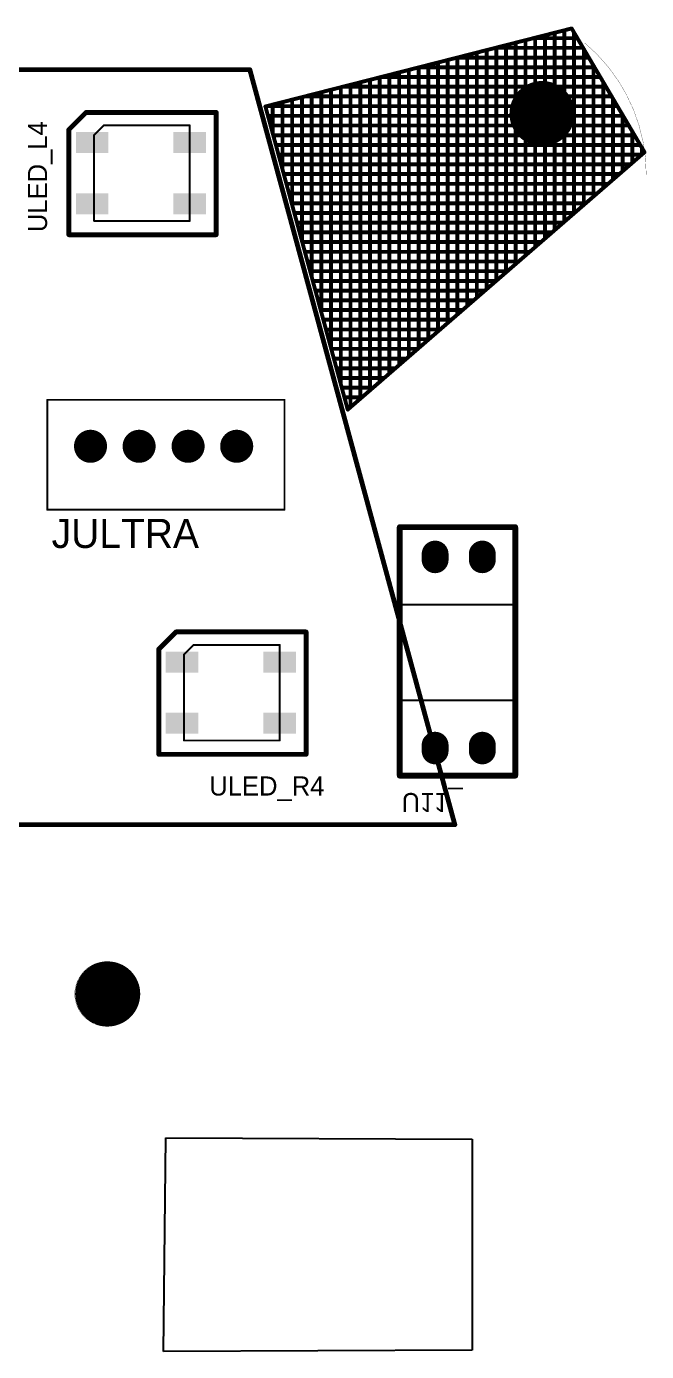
# Model space of a CAD drawing. Extents: x 27 to 297, y 27 to 322.
# Drawn here: x 264.5 to 296.9, y 177.2 to 246.5 of the extents above; entities that cross this region are included whole.
import ezdxf

# ---------------------------------------------------------------- set-up
doc = ezdxf.new("R2010")
doc.units = 0
doc.layers.get('0').update_dxf_attribs({"linetype": 'CONTINUOUS'})
for name, color, linetype in [('BOTTOMLAYER', 5, 'CONTINUOUS'), ('BOTTOMOVERLAY', 54, 'CONTINUOUS'), ('BOTTOMSOLDER', 6, 'CONTINUOUS'), ('KEEPOUTLAYER', 6, 'CONTINUOUS'), ('MECHANICAL13', 56, 'CONTINUOUS'), ('MULTILAYER', 9, 'CONTINUOUS'), ('TOPLAYER', 1, 'CONTINUOUS'), ('TOPOVERLAY', 2, 'CONTINUOUS'), ('TOPPASTE', 8, 'CONTINUOUS'), ('TOPSOLDER', 216, 'CONTINUOUS')]:
    doc.layers.add(name, color=color, linetype=linetype)

# ---------------------------------------------------------------- blocks, each defined once
blk = doc.blocks.new('B4B_XH_A_9')
at = {"layer": 'BOTTOMLAYER', "const_width": 0.762}
for points in [[(-3.060997, 7.240001, 1), (-2.298997, 7.240001, 1)], [(-3.060997, 4.700001, 1), (-2.298997, 4.700001, 1)], [(-3.060997, 2.140001, 1), (-2.298997, 2.140001, 1)], [(-3.060997, -0.399999, 1), (-2.298997, -0.399999, 1)]]:
    blk.add_lwpolyline(points, format="xyb", close=True, dxfattribs=at)
at = {"layer": 'BOTTOMSOLDER', "const_width": 0.8636}
for points in [[(-3.111797, 7.240001, 1), (-2.248197, 7.240001, 1)], [(-3.111797, 4.700001, 1), (-2.248197, 4.700001, 1)], [(-3.111797, 2.140001, 1), (-2.248197, 2.140001, 1)], [(-3.111797, -0.399999, 1), (-2.248197, -0.399999, 1)]]:
    blk.add_lwpolyline(points, format="xyb", close=True, dxfattribs=at)
at = {"layer": 'MULTILAYER', "const_width": 0.762}
for points in [[(-3.060997, 7.240001, 1), (-2.298997, 7.240001, 1)], [(-3.060997, 4.700001, 1), (-2.298997, 4.700001, 1)], [(-3.060997, 2.140001, 1), (-2.298997, 2.140001, 1)], [(-3.060997, -0.399999, 1), (-2.298997, -0.399999, 1)]]:
    blk.add_lwpolyline(points, format="xyb", close=True, dxfattribs=at)
at = {"layer": 'TOPLAYER', "const_width": 0.762}
for points in [[(-3.060997, 7.240001, 1), (-2.298997, 7.240001, 1)], [(-3.060997, 4.700001, 1), (-2.298997, 4.700001, 1)], [(-3.060997, 2.140001, 1), (-2.298997, 2.140001, 1)], [(-3.060997, -0.399999, 1), (-2.298997, -0.399999, 1)]]:
    blk.add_lwpolyline(points, format="xyb", close=True, dxfattribs=at)
at = {"layer": 'TOPOVERLAY', "const_width": 0.1}
for points in [[(-5.999998, 9.499999), (-0.249997, 9.499999)], [(-5.999998, 9.499999), (-5.999998, -2.899999)], [(-0.249997, 9.499999), (-0.249997, -2.899999)], [(-5.999998, -2.899999), (-0.249997, -2.899999)]]:
    blk.add_lwpolyline(points, dxfattribs=at)
at = {"layer": 'TOPOVERLAY', "const_width": 0.05}
for points in [[(-6.024997, 9.499999, 1), (-5.974999, 9.499999, 1)], [(-6.024997, 9.499999, 1), (-5.974999, 9.499999, 1)], [(-0.274996, 9.499999, 1), (-0.224998, 9.499999, 1)], [(-0.274996, 9.499999, 1), (-0.224998, 9.499999, 1)], [(-6.024997, -2.899999, 1), (-5.974999, -2.899999, 1)], [(-6.024997, -2.899999, 1), (-5.974999, -2.899999, 1)], [(-0.274996, -2.899999, 1), (-0.224998, -2.899999, 1)], [(-0.274996, -2.899999, 1), (-0.224998, -2.899999, 1)]]:
    blk.add_lwpolyline(points, format="xyb", close=True, dxfattribs=at)
at = {"layer": 'TOPSOLDER', "const_width": 0.8636}
for points in [[(-3.111797, 7.240001, 1), (-2.248197, 7.240001, 1)], [(-3.111797, 4.700001, 1), (-2.248197, 4.700001, 1)], [(-3.111797, 2.140001, 1), (-2.248197, 2.140001, 1)], [(-3.111797, -0.399999, 1), (-2.248197, -0.399999, 1)]]:
    blk.add_lwpolyline(points, format="xyb", close=True, dxfattribs=at)
blk = doc.blocks.new('WS2812B_11')
at = {"layer": 'MECHANICAL13', "const_width": 0.1}
for points in [[(-2.519009, 2.577998), (-2.519009, -2.421992)], [(2.481031, 2.577998), (-2.519009, 2.577998)], [(2.481031, 2.577998), (2.481031, -1.922018)], [(2.481031, -1.922018), (1.981007, -2.421992)], [(1.981007, -2.421992), (-2.519009, -2.421992)]]:
    blk.add_lwpolyline(points, dxfattribs=at)
at = {"layer": 'MECHANICAL13', "const_width": 0.05}
for points in [[(-2.544008, 2.577998, 1), (-2.494011, 2.577998, 1)], [(-2.544008, 2.577998, 1), (-2.494011, 2.577998, 1)], [(2.456033, 2.577998, 1), (2.50603, 2.577998, 1)], [(2.456033, 2.577998, 1), (2.50603, 2.577998, 1)], [(2.456033, -1.922018, 1), (2.50603, -1.922018, 1)], [(2.456033, -1.922018, 1), (2.50603, -1.922018, 1)], [(-2.544008, -2.421992, 1), (-2.494011, -2.421992, 1)], [(-2.544008, -2.421992, 1), (-2.494011, -2.421992, 1)], [(1.956008, -2.421992, 1), (2.006006, -2.421992, 1)], [(1.956008, -2.421992, 1), (2.006006, -2.421992, 1)]]:
    blk.add_lwpolyline(points, format="xyb", close=True, dxfattribs=at)
at = {"layer": 'TOPLAYER'}
for points in [[(-1.769011, 2.127974), (-3.269008, 2.127974), (-1.769011, 1.227976), (-3.269008, 1.227976)], [(3.331004, 2.127974), (1.831007, 2.127974), (3.331004, 1.227976), (1.831007, 1.227976)], [(-1.769011, -1.07202), (-3.269008, -1.07202), (-1.769011, -1.972018), (-3.269008, -1.972018)], [(3.331004, -1.07202), (1.831007, -1.07202), (3.331004, -1.972018), (1.831007, -1.972018)]]:
    blk.add_solid(points, dxfattribs=at)
at = {"layer": 'TOPOVERLAY', "const_width": 0.254}
for points in [[(3.800003, 3.300019), (-3.900007, 3.300019)], [(-3.900007, 3.300019), (-3.900007, -3.100019)], [(3.800003, 3.300019), (3.800003, -2.199996)], [(3.800003, -2.199996), (2.90003, -3.100019)], [(2.90003, -3.100019), (-3.900007, -3.100019)]]:
    blk.add_lwpolyline(points, dxfattribs=at)
at = {"layer": 'TOPOVERLAY', "const_width": 0.127}
for points in [[(-3.963507, 3.300019, 1), (-3.836507, 3.300019, 1)], [(-3.963507, 3.300019, 1), (-3.836507, 3.300019, 1)], [(3.736503, 3.300019, 1), (3.863503, 3.300019, 1)], [(3.736503, 3.300019, 1), (3.863503, 3.300019, 1)], [(3.736503, -2.199996, 1), (3.863503, -2.199996, 1)], [(3.736503, -2.199996, 1), (3.863503, -2.199996, 1)], [(-3.963507, -3.100019, 1), (-3.836507, -3.100019, 1)], [(-3.963507, -3.100019, 1), (-3.836507, -3.100019, 1)], [(2.83653, -3.100019, 1), (2.96353, -3.100019, 1)], [(2.83653, -3.100019, 1), (2.96353, -3.100019, 1)]]:
    blk.add_lwpolyline(points, format="xyb", close=True, dxfattribs=at)
at = {"layer": 'TOPPASTE'}
for points in [[(-1.769011, 2.127974), (-3.269008, 2.127974), (-1.769011, 1.227976), (-3.269008, 1.227976)], [(3.331004, 2.127974), (1.831007, 2.127974), (3.331004, 1.227976), (1.831007, 1.227976)], [(-1.769011, -1.07202), (-3.269008, -1.07202), (-1.769011, -1.972018), (-3.269008, -1.972018)], [(3.331004, -1.07202), (1.831007, -1.07202), (3.331004, -1.972018), (1.831007, -1.972018)]]:
    blk.add_solid(points, dxfattribs=at)
at = {"layer": 'TOPSOLDER'}
for points in [[(-1.667411, 2.229574), (-3.370608, 2.229574), (-1.667411, 1.126376), (-3.370608, 1.126376)], [(3.432604, 2.229574), (1.729407, 2.229574), (3.432604, 1.126376), (1.729407, 1.126376)], [(-1.667411, -0.97042), (-3.370608, -0.97042), (-1.667411, -2.073618), (-3.370608, -2.073618)], [(3.432604, -0.97042), (1.729407, -0.97042), (3.432604, -2.073618), (1.729407, -2.073618)]]:
    blk.add_solid(points, dxfattribs=at)
blk = doc.blocks.new('WS2812B_13')
at = {"layer": 'MECHANICAL13', "const_width": 0.1}
for points in [[(-2.519009, 2.577998), (-2.519009, -2.421992)], [(2.481031, 2.577998), (-2.519009, 2.577998)], [(2.481031, 2.577998), (2.481031, -1.922018)], [(2.481031, -1.922018), (1.981007, -2.421992)], [(1.981007, -2.421992), (-2.519009, -2.421992)]]:
    blk.add_lwpolyline(points, dxfattribs=at)
at = {"layer": 'MECHANICAL13', "const_width": 0.05}
for points in [[(-2.544008, 2.577998, 1), (-2.494011, 2.577998, 1)], [(-2.544008, 2.577998, 1), (-2.494011, 2.577998, 1)], [(2.456033, 2.577998, 1), (2.50603, 2.577998, 1)], [(2.456033, 2.577998, 1), (2.50603, 2.577998, 1)], [(2.456033, -1.922018, 1), (2.50603, -1.922018, 1)], [(2.456033, -1.922018, 1), (2.50603, -1.922018, 1)], [(-2.544008, -2.421992, 1), (-2.494011, -2.421992, 1)], [(-2.544008, -2.421992, 1), (-2.494011, -2.421992, 1)], [(1.956008, -2.421992, 1), (2.006006, -2.421992, 1)], [(1.956008, -2.421992, 1), (2.006006, -2.421992, 1)]]:
    blk.add_lwpolyline(points, format="xyb", close=True, dxfattribs=at)
at = {"layer": 'TOPLAYER'}
for points in [[(-1.769011, 2.127974), (-3.269008, 2.127974), (-1.769011, 1.227976), (-3.269008, 1.227976)], [(3.331004, 2.127974), (1.831007, 2.127974), (3.331004, 1.227976), (1.831007, 1.227976)], [(-1.769011, -1.07202), (-3.269008, -1.07202), (-1.769011, -1.972018), (-3.269008, -1.972018)], [(3.331004, -1.07202), (1.831007, -1.07202), (3.331004, -1.972018), (1.831007, -1.972018)]]:
    blk.add_solid(points, dxfattribs=at)
at = {"layer": 'TOPOVERLAY', "const_width": 0.254}
for points in [[(3.800003, 3.300019), (-3.900007, 3.300019)], [(-3.900007, 3.300019), (-3.900007, -3.100019)], [(3.800003, 3.300019), (3.800003, -2.199996)], [(3.800003, -2.199996), (2.90003, -3.100019)], [(2.90003, -3.100019), (-3.900007, -3.100019)]]:
    blk.add_lwpolyline(points, dxfattribs=at)
at = {"layer": 'TOPOVERLAY', "const_width": 0.127}
for points in [[(-3.963507, 3.300019, 1), (-3.836507, 3.300019, 1)], [(-3.963507, 3.300019, 1), (-3.836507, 3.300019, 1)], [(3.736503, 3.300019, 1), (3.863503, 3.300019, 1)], [(3.736503, 3.300019, 1), (3.863503, 3.300019, 1)], [(3.736503, -2.199996, 1), (3.863503, -2.199996, 1)], [(3.736503, -2.199996, 1), (3.863503, -2.199996, 1)], [(-3.963507, -3.100019, 1), (-3.836507, -3.100019, 1)], [(-3.963507, -3.100019, 1), (-3.836507, -3.100019, 1)], [(2.83653, -3.100019, 1), (2.96353, -3.100019, 1)], [(2.83653, -3.100019, 1), (2.96353, -3.100019, 1)]]:
    blk.add_lwpolyline(points, format="xyb", close=True, dxfattribs=at)
at = {"layer": 'TOPPASTE'}
for points in [[(-1.769011, 2.127974), (-3.269008, 2.127974), (-1.769011, 1.227976), (-3.269008, 1.227976)], [(3.331004, 2.127974), (1.831007, 2.127974), (3.331004, 1.227976), (1.831007, 1.227976)], [(-1.769011, -1.07202), (-3.269008, -1.07202), (-1.769011, -1.972018), (-3.269008, -1.972018)], [(3.331004, -1.07202), (1.831007, -1.07202), (3.331004, -1.972018), (1.831007, -1.972018)]]:
    blk.add_solid(points, dxfattribs=at)
at = {"layer": 'TOPSOLDER'}
for points in [[(-1.667411, 2.229574), (-3.370608, 2.229574), (-1.667411, 1.126376), (-3.370608, 1.126376)], [(3.432604, 2.229574), (1.729407, 2.229574), (3.432604, 1.126376), (1.729407, 1.126376)], [(-1.667411, -0.97042), (-3.370608, -0.97042), (-1.667411, -2.073618), (-3.370608, -2.073618)], [(3.432604, -0.97042), (1.729407, -0.97042), (3.432604, -2.073618), (1.729407, -2.073618)]]:
    blk.add_solid(points, dxfattribs=at)
blk = doc.blocks.new('ITR9608_B_14')
at = {"layer": 'BOTTOMLAYER', "const_width": 1.2}
for points in [[(-4.849965, 1.233551), (-5.149964, 1.233551)], [(5.150015, 1.233551), (4.850016, 1.233551)], [(-4.849965, -1.233449), (-5.149964, -1.233449)], [(5.150015, -1.233449), (4.850016, -1.233449)]]:
    blk.add_lwpolyline(points, dxfattribs=at)
at = {"layer": 'BOTTOMLAYER', "const_width": 0.599999}
for points in [[(-5.449964, 1.233551, 1), (-4.849965, 1.233551, 1)], [(-5.149964, 1.233551, 1), (-4.549965, 1.233551, 1)], [(4.550016, 1.233551, 1), (5.150015, 1.233551, 1)], [(4.850016, 1.233551, 1), (5.450014, 1.233551, 1)], [(-5.449964, -1.233449, 1), (-4.849965, -1.233449, 1)], [(-5.149964, -1.233449, 1), (-4.549965, -1.233449, 1)], [(4.550016, -1.233449, 1), (5.150015, -1.233449, 1)], [(4.850016, -1.233449, 1), (5.450014, -1.233449, 1)]]:
    blk.add_lwpolyline(points, format="xyb", close=True, dxfattribs=at)
at = {"layer": 'BOTTOMOVERLAY'}
for points, const_width in [([(6.445021, 2.957551), (-6.554953, 2.957551)], 0.299999), ([(-6.554953, -3.084449), (-6.554953, 2.915539)], 0.299999), ([(-2.5, -3.084449), (-2.5, 2.957551)], 0.1), ([(2.5, -3.084449), (2.5, 2.957551)], 0.1), ([(6.445021, -3.042488), (6.445021, 2.957551)], 0.299999), ([(6.445021, -3.084449), (-6.554953, -3.084449)], 0.299999)]:
    blk.add_lwpolyline(points, dxfattribs=dict(at, const_width=const_width))
for points, const_width in [([(-6.629951, 2.957551, 1), (-6.479954, 2.957551, 1)], 0.15), ([(-6.629951, 2.915539, 1), (-6.479954, 2.915539, 1)], 0.15), ([(-2.524999, 2.957551, 1), (-2.475001, 2.957551, 1)], 0.05), ([(2.475001, 2.957551, 1), (2.524999, 2.957551, 1)], 0.05), ([(6.370023, 2.957551, 1), (6.52002, 2.957551, 1)], 0.15), ([(6.370023, 2.957551, 1), (6.52002, 2.957551, 1)], 0.15), ([(-6.629951, -3.084449, 1), (-6.479954, -3.084449, 1)], 0.15), ([(-6.629951, -3.084449, 1), (-6.479954, -3.084449, 1)], 0.15), ([(-2.524999, -3.084449, 1), (-2.475001, -3.084449, 1)], 0.05), ([(2.475001, -3.084449, 1), (2.524999, -3.084449, 1)], 0.05), ([(6.370023, -3.042488, 1), (6.52002, -3.042488, 1)], 0.15), ([(6.370023, -3.084449, 1), (6.52002, -3.084449, 1)], 0.15)]:
    blk.add_lwpolyline(points, format="xyb", close=True, dxfattribs=dict(at, const_width=const_width))
at = {"layer": 'BOTTOMSOLDER', "const_width": 1.4032}
for points in [[(-4.849965, 1.233551), (-5.149964, 1.233551)], [(5.150015, 1.233551), (4.850016, 1.233551)], [(-4.849965, -1.233449), (-5.149964, -1.233449)], [(5.150015, -1.233449), (4.850016, -1.233449)]]:
    blk.add_lwpolyline(points, dxfattribs=at)
at = {"layer": 'BOTTOMSOLDER', "const_width": 0.701599}
for points in [[(-5.500764, 1.233551, 1), (-4.799165, 1.233551, 1)], [(-5.200764, 1.233551, 1), (-4.499166, 1.233551, 1)], [(4.499216, 1.233551, 1), (5.200815, 1.233551, 1)], [(4.799216, 1.233551, 1), (5.500814, 1.233551, 1)], [(-5.500764, -1.233449, 1), (-4.799165, -1.233449, 1)], [(-5.200764, -1.233449, 1), (-4.499166, -1.233449, 1)], [(4.499216, -1.233449, 1), (5.200815, -1.233449, 1)], [(4.799216, -1.233449, 1), (5.500814, -1.233449, 1)]]:
    blk.add_lwpolyline(points, format="xyb", close=True, dxfattribs=at)
at = {"layer": 'MULTILAYER', "const_width": 1.2}
for points in [[(-4.849965, 1.233551), (-5.149964, 1.233551)], [(5.150015, 1.233551), (4.850016, 1.233551)], [(-4.849965, -1.233449), (-5.149964, -1.233449)], [(5.150015, -1.233449), (4.850016, -1.233449)]]:
    blk.add_lwpolyline(points, dxfattribs=at)
at = {"layer": 'MULTILAYER', "const_width": 0.599999}
for points in [[(-5.449964, 1.233551, 1), (-4.849965, 1.233551, 1)], [(-5.149964, 1.233551, 1), (-4.549965, 1.233551, 1)], [(4.550016, 1.233551, 1), (5.150015, 1.233551, 1)], [(4.850016, 1.233551, 1), (5.450014, 1.233551, 1)], [(-5.449964, -1.233449, 1), (-4.849965, -1.233449, 1)], [(-5.149964, -1.233449, 1), (-4.549965, -1.233449, 1)], [(4.550016, -1.233449, 1), (5.150015, -1.233449, 1)], [(4.850016, -1.233449, 1), (5.450014, -1.233449, 1)]]:
    blk.add_lwpolyline(points, format="xyb", close=True, dxfattribs=at)
at = {"layer": 'TOPLAYER', "const_width": 1.2}
for points in [[(-4.849965, 1.233551), (-5.149964, 1.233551)], [(5.150015, 1.233551), (4.850016, 1.233551)], [(-4.849965, -1.233449), (-5.149964, -1.233449)], [(5.150015, -1.233449), (4.850016, -1.233449)]]:
    blk.add_lwpolyline(points, dxfattribs=at)
at = {"layer": 'TOPLAYER', "const_width": 0.599999}
for points in [[(-5.449964, 1.233551, 1), (-4.849965, 1.233551, 1)], [(-5.149964, 1.233551, 1), (-4.549965, 1.233551, 1)], [(4.550016, 1.233551, 1), (5.150015, 1.233551, 1)], [(4.850016, 1.233551, 1), (5.450014, 1.233551, 1)], [(-5.449964, -1.233449, 1), (-4.849965, -1.233449, 1)], [(-5.149964, -1.233449, 1), (-4.549965, -1.233449, 1)], [(4.550016, -1.233449, 1), (5.150015, -1.233449, 1)], [(4.850016, -1.233449, 1), (5.450014, -1.233449, 1)]]:
    blk.add_lwpolyline(points, format="xyb", close=True, dxfattribs=at)
at = {"layer": 'TOPSOLDER', "const_width": 1.4032}
for points in [[(-4.849965, 1.233551), (-5.149964, 1.233551)], [(5.150015, 1.233551), (4.850016, 1.233551)], [(-4.849965, -1.233449), (-5.149964, -1.233449)], [(5.150015, -1.233449), (4.850016, -1.233449)]]:
    blk.add_lwpolyline(points, dxfattribs=at)
at = {"layer": 'TOPSOLDER', "const_width": 0.701599}
for points in [[(-5.500764, 1.233551, 1), (-4.799165, 1.233551, 1)], [(-5.200764, 1.233551, 1), (-4.499166, 1.233551, 1)], [(4.499216, 1.233551, 1), (5.200815, 1.233551, 1)], [(4.799216, 1.233551, 1), (5.500814, 1.233551, 1)], [(-5.500764, -1.233449, 1), (-4.799165, -1.233449, 1)], [(-5.200764, -1.233449, 1), (-4.499166, -1.233449, 1)], [(4.499216, -1.233449, 1), (5.200815, -1.233449, 1)], [(4.799216, -1.233449, 1), (5.500814, -1.233449, 1)]]:
    blk.add_lwpolyline(points, format="xyb", close=True, dxfattribs=at)

msp = doc.modelspace()

# ---------------------------------------------------------------- linework, layer by layer
at = {"layer": 'BOTTOMLAYER', "const_width": 1.599999}
for points in [[(290.653264, 241.923849, 1), (292.253266, 241.923849, 1)], [(267.938527, 195.871541, 1), (269.538529, 195.871541, 1)]]:
    msp.add_lwpolyline(points, format="xyb", close=True, dxfattribs=at)
at = {"layer": 'BOTTOMSOLDER', "const_width": 1.701599}
for points in [[(290.602464, 241.923849, 1), (292.304066, 241.923849, 1)], [(267.887727, 195.871541, 1), (269.589329, 195.871541, 1)]]:
    msp.add_lwpolyline(points, format="xyb", close=True, dxfattribs=at)
at = {"layer": 'KEEPOUTLAYER', "const_width": 0.013}
msp.add_lwpolyline([(293.6737, 245.621487, -0.221695), (296.888614, 238.727084)], format="xyb", dxfattribs=at)
at = {"layer": 'KEEPOUTLAYER'}
for points, const_width in [([(293.670452, 245.621487, 1), (293.676949, 245.621487, 1)], 0.0065), ([(293.146091, 241.925051, 1), (289.746088, 241.925051, 1)], 0.0127), ([(289.742913, 241.925051, 1), (289.749263, 241.925051, 1)], 0.00635), ([(293.142916, 241.925051, 1), (293.149266, 241.925051, 1)], 0.00635), ([(296.885365, 238.727084, 1), (296.891862, 238.727084, 1)], 0.0065), ([(270.41726, 195.868676, 1), (267.017256, 195.868676, 1)], 0.0127), ([(267.014081, 195.868676, 1), (267.020431, 195.868676, 1)], 0.00635), ([(270.414085, 195.868676, 1), (270.420435, 195.868676, 1)], 0.00635)]:
    msp.add_lwpolyline(points, format="xyb", close=True, dxfattribs=dict(at, const_width=const_width))
at = {"layer": 'MULTILAYER'}
for p, q in [((271.653, 177.165), (271.78, 188.341)), ((271.78, 188.341), (287.782, 188.2775)), ((287.782, 188.2775), (287.782, 177.2285)), ((287.782, 177.2285), (271.653, 177.165))]:
    msp.add_line(p, q, dxfattribs=at)
at = {"layer": 'MULTILAYER', "const_width": 1.599999}
for points in [[(290.653264, 241.923849, 1), (292.253266, 241.923849, 1)], [(267.938527, 195.871541, 1), (269.538529, 195.871541, 1)]]:
    msp.add_lwpolyline(points, format="xyb", close=True, dxfattribs=at)
at = {"layer": 'TOPLAYER', "const_width": 1.599999}
for points in [[(290.653264, 241.923849, 1), (292.253266, 241.923849, 1)], [(267.938527, 195.871541, 1), (269.538529, 195.871541, 1)]]:
    msp.add_lwpolyline(points, format="xyb", close=True, dxfattribs=at)
at = {"layer": 'TOPOVERLAY'}
for points, const_width in [([(276.982936, 242.297836), (292.989, 246.38)], 0.2032), ([(291.592, 235.383527), (291.592, 246.023712)], 0.2032), ([(292.1, 235.824451), (292.1, 246.153272)], 0.2032), ([(292.608, 236.265375), (292.608, 246.28283)], 0.2032), ([(292.989, 246.38), (296.799, 239.903)], 0.2032), ([(293.116, 236.706298), (293.116, 246.1641)], 0.2032), ([(289.005289, 245.364), (293.586647, 245.364)], 0.2032), ([(289.052, 233.178906), (289.052, 245.375913)], 0.2032), ([(289.56, 233.61983), (289.56, 245.505473)], 0.2032), ([(290.068, 234.060754), (290.068, 245.635033)], 0.2032), ([(290.576, 234.501677), (290.576, 245.764591)], 0.2032), ([(290.997145, 245.872), (293.287823, 245.872)], 0.2032), ([(291.084, 234.942601), (291.084, 245.894151)], 0.2032), ([(293.624, 237.147224), (293.624, 245.3005)], 0.2032), ([(286.004, 230.533359), (286.004, 244.598556)], 0.2032), ([(286.512, 230.974283), (286.512, 244.728116)], 0.2032), ([(287.013434, 244.856), (293.88547, 244.856)], 0.2032), ([(287.02, 231.415209), (287.02, 244.857674)], 0.2032), ([(287.528, 231.856133), (287.528, 244.987234)], 0.2032), ([(288.036, 232.297056), (288.036, 245.116794)], 0.2032), ([(288.544, 232.73798), (288.544, 245.246355)], 0.2032), ([(226.052009, 244.221), (276.168912, 244.221)], 0.254), ([(276.168912, 244.221), (286.88315, 204.72782)], 0.254), ([(283.464, 228.328738), (283.464, 243.950757)], 0.2032), ([(283.972, 228.769662), (283.972, 244.080317)], 0.2032), ([(284.48, 229.210586), (284.48, 244.209877)], 0.2032), ([(284.988, 229.651512), (284.988, 244.339438)], 0.2032), ([(285.021576, 244.348), (294.184294, 244.348)], 0.2032), ([(285.496, 230.092435), (285.496, 244.468995)], 0.2032), ([(294.132, 237.588148), (294.132, 244.4369)], 0.2032), ([(280.924, 227.770891), (280.924, 243.30296)], 0.2032), ([(281.037866, 243.332), (294.78194, 243.332)], 0.2032), ([(281.432, 226.565041), (281.432, 243.43252)], 0.2032), ([(281.94, 227.005965), (281.94, 243.562078)], 0.2032), ([(282.448, 227.446891), (282.448, 243.691639)], 0.2032), ([(282.956, 227.887814), (282.956, 243.821199)], 0.2032), ([(283.029721, 243.84), (294.483117, 243.84)], 0.2032), ([(294.64, 238.029072), (294.64, 243.5733)], 0.2032), ([(277.876, 239.005961), (277.876, 242.525603)], 0.2032), ([(278.384, 237.13345), (278.384, 242.655161)], 0.2032), ([(278.892, 235.260937), (278.892, 242.784721)], 0.2032), ([(279.04601, 242.824), (295.080764, 242.824)], 0.2032), ([(279.4, 233.388426), (279.4, 242.914282)], 0.2032), ([(279.908, 231.515912), (279.908, 243.04384)], 0.2032), ([(280.416, 229.643402), (280.416, 243.1734)], 0.2032), ([(295.148, 238.469995), (295.148, 242.7097)], 0.2032), ([(276.982936, 242.297836), (281.28561, 226.43798)], 0.2032), ([(277.054155, 242.316), (295.379587, 242.316)], 0.2032), ([(277.368, 240.878472), (277.368, 242.396043)], 0.2032), ([(295.656, 238.910919), (295.656, 241.8461)], 0.2032), ([(277.115826, 241.808), (295.678413, 241.808)], 0.2032), ([(277.253642, 241.3), (295.977236, 241.3)], 0.2032), ([(277.391459, 240.792), (296.27606, 240.792)], 0.2032), ([(296.164, 239.351845), (296.164, 240.9825)], 0.2032), ([(277.529277, 240.284), (296.574883, 240.284)], 0.2032), ([(277.667093, 239.776), (296.652681, 239.776)], 0.2032), ([(281.28561, 226.43798), (296.799, 239.903)], 0.2032), ([(296.672, 239.792769), (296.672, 240.1189)], 0.2032), ([(277.80491, 239.268), (296.067401, 239.268)], 0.2032), ([(277.942728, 238.76), (295.482122, 238.76)], 0.2032), ([(278.080544, 238.252), (294.896842, 238.252)], 0.2032), ([(278.218362, 237.744), (294.31156, 237.744)], 0.2032), ([(278.356179, 237.236), (293.726281, 237.236)], 0.2032), ([(278.493995, 236.728), (293.141001, 236.728)], 0.2032), ([(278.631813, 236.22), (292.555722, 236.22)], 0.2032), ([(278.76963, 235.712), (291.970442, 235.712)], 0.2032), ([(278.907446, 235.204), (291.385163, 235.204)], 0.2032), ([(279.045264, 234.696), (290.799883, 234.696)], 0.2032), ([(279.183081, 234.188), (290.214604, 234.188)], 0.2032), ([(279.320897, 233.68), (289.629324, 233.68)], 0.2032), ([(279.458715, 233.172), (289.044045, 233.172)], 0.2032), ([(279.596532, 232.664), (288.458765, 232.664)], 0.2032), ([(279.734348, 232.156), (287.873486, 232.156)], 0.2032), ([(279.872166, 231.648), (287.288206, 231.648)], 0.2032), ([(280.009984, 231.14), (286.702927, 231.14)], 0.2032), ([(280.147799, 230.632), (286.117647, 230.632)], 0.2032), ([(280.285617, 230.124), (285.532368, 230.124)], 0.2032), ([(280.423435, 229.616), (284.947088, 229.616)], 0.2032), ([(280.56125, 229.108), (284.361806, 229.108)], 0.2032), ([(280.699068, 228.6), (283.776527, 228.6)], 0.2032), ([(280.836886, 228.092), (283.191247, 228.092)], 0.2032), ([(280.974701, 227.584), (282.605968, 227.584)], 0.2032), ([(281.112519, 227.076), (282.020688, 227.076)], 0.2032), ([(281.250337, 226.568), (281.435409, 226.568)], 0.2032), ([(251.587, 204.724), (286.88315, 204.72782)], 0.254)]:
    msp.add_lwpolyline(points, dxfattribs=dict(at, const_width=const_width))
for points, const_width in [([(291.5412, 246.023712, 1), (291.6428, 246.023712, 1)], 0.1016), ([(292.0492, 246.153272, 1), (292.1508, 246.153272, 1)], 0.1016), ([(292.5572, 246.28283, 1), (292.6588, 246.28283, 1)], 0.1016), ([(292.9382, 246.38, 1), (293.0398, 246.38, 1)], 0.1016), ([(292.9382, 246.38, 1), (293.0398, 246.38, 1)], 0.1016), ([(293.0652, 246.1641, 1), (293.1668, 246.1641, 1)], 0.1016), ([(288.954489, 245.364, 1), (289.056089, 245.364, 1)], 0.1016), ([(289.0012, 245.375913, 1), (289.1028, 245.375913, 1)], 0.1016), ([(289.5092, 245.505473, 1), (289.6108, 245.505473, 1)], 0.1016), ([(290.0172, 245.635033, 1), (290.1188, 245.635033, 1)], 0.1016), ([(290.5252, 245.764591, 1), (290.6268, 245.764591, 1)], 0.1016), ([(290.946345, 245.872, 1), (291.047945, 245.872, 1)], 0.1016), ([(291.0332, 245.894151, 1), (291.1348, 245.894151, 1)], 0.1016), ([(293.237023, 245.872, 1), (293.338623, 245.872, 1)], 0.1016), ([(293.535847, 245.364, 1), (293.637447, 245.364, 1)], 0.1016), ([(293.5732, 245.3005, 1), (293.6748, 245.3005, 1)], 0.1016), ([(285.9532, 244.598556, 1), (286.0548, 244.598556, 1)], 0.1016), ([(286.4612, 244.728116, 1), (286.5628, 244.728116, 1)], 0.1016), ([(286.962634, 244.856, 1), (287.064234, 244.856, 1)], 0.1016), ([(286.9692, 244.857674, 1), (287.0708, 244.857674, 1)], 0.1016), ([(287.4772, 244.987234, 1), (287.5788, 244.987234, 1)], 0.1016), ([(287.9852, 245.116794, 1), (288.0868, 245.116794, 1)], 0.1016), ([(288.4932, 245.246355, 1), (288.5948, 245.246355, 1)], 0.1016), ([(293.83467, 244.856, 1), (293.93627, 244.856, 1)], 0.1016), ([(276.105412, 244.221, 1), (276.232412, 244.221, 1)], 0.127), ([(276.105412, 244.221, 1), (276.232412, 244.221, 1)], 0.127), ([(283.4132, 243.950757, 1), (283.5148, 243.950757, 1)], 0.1016), ([(283.9212, 244.080317, 1), (284.0228, 244.080317, 1)], 0.1016), ([(284.4292, 244.209877, 1), (284.5308, 244.209877, 1)], 0.1016), ([(284.9372, 244.339438, 1), (285.0388, 244.339438, 1)], 0.1016), ([(284.970776, 244.348, 1), (285.072376, 244.348, 1)], 0.1016), ([(285.4452, 244.468995, 1), (285.5468, 244.468995, 1)], 0.1016), ([(294.0812, 244.4369, 1), (294.1828, 244.4369, 1)], 0.1016), ([(294.133494, 244.348, 1), (294.235094, 244.348, 1)], 0.1016), ([(280.8732, 243.30296, 1), (280.9748, 243.30296, 1)], 0.1016), ([(280.987066, 243.332, 1), (281.088666, 243.332, 1)], 0.1016), ([(281.3812, 243.43252, 1), (281.4828, 243.43252, 1)], 0.1016), ([(281.8892, 243.562078, 1), (281.9908, 243.562078, 1)], 0.1016), ([(282.3972, 243.691639, 1), (282.4988, 243.691639, 1)], 0.1016), ([(282.9052, 243.821199, 1), (283.0068, 243.821199, 1)], 0.1016), ([(282.978921, 243.84, 1), (283.080521, 243.84, 1)], 0.1016), ([(294.432317, 243.84, 1), (294.533917, 243.84, 1)], 0.1016), ([(294.5892, 243.5733, 1), (294.6908, 243.5733, 1)], 0.1016), ([(294.73114, 243.332, 1), (294.83274, 243.332, 1)], 0.1016), ([(277.8252, 242.525603, 1), (277.9268, 242.525603, 1)], 0.1016), ([(278.3332, 242.655161, 1), (278.4348, 242.655161, 1)], 0.1016), ([(278.8412, 242.784721, 1), (278.9428, 242.784721, 1)], 0.1016), ([(278.99521, 242.824, 1), (279.09681, 242.824, 1)], 0.1016), ([(279.3492, 242.914282, 1), (279.4508, 242.914282, 1)], 0.1016), ([(279.8572, 243.04384, 1), (279.9588, 243.04384, 1)], 0.1016), ([(280.3652, 243.1734, 1), (280.4668, 243.1734, 1)], 0.1016), ([(295.029964, 242.824, 1), (295.131564, 242.824, 1)], 0.1016), ([(295.0972, 242.7097, 1), (295.1988, 242.7097, 1)], 0.1016), ([(276.932136, 242.297836, 1), (277.033736, 242.297836, 1)], 0.1016), ([(276.932136, 242.297836, 1), (277.033736, 242.297836, 1)], 0.1016), ([(277.003355, 242.316, 1), (277.104955, 242.316, 1)], 0.1016), ([(277.3172, 242.396043, 1), (277.4188, 242.396043, 1)], 0.1016), ([(295.328787, 242.316, 1), (295.430387, 242.316, 1)], 0.1016), ([(295.6052, 241.8461, 1), (295.7068, 241.8461, 1)], 0.1016), ([(277.065026, 241.808, 1), (277.166626, 241.808, 1)], 0.1016), ([(277.202842, 241.3, 1), (277.304442, 241.3, 1)], 0.1016), ([(295.627613, 241.808, 1), (295.729213, 241.808, 1)], 0.1016), ([(295.926436, 241.3, 1), (296.028036, 241.3, 1)], 0.1016), ([(277.3172, 240.878472, 1), (277.4188, 240.878472, 1)], 0.1016), ([(277.340659, 240.792, 1), (277.442259, 240.792, 1)], 0.1016), ([(296.1132, 240.9825, 1), (296.2148, 240.9825, 1)], 0.1016), ([(296.22526, 240.792, 1), (296.32686, 240.792, 1)], 0.1016), ([(277.478477, 240.284, 1), (277.580077, 240.284, 1)], 0.1016), ([(277.616293, 239.776, 1), (277.717893, 239.776, 1)], 0.1016), ([(296.524083, 240.284, 1), (296.625683, 240.284, 1)], 0.1016), ([(296.601881, 239.776, 1), (296.703481, 239.776, 1)], 0.1016), ([(296.6212, 240.1189, 1), (296.7228, 240.1189, 1)], 0.1016), ([(296.6212, 239.792769, 1), (296.7228, 239.792769, 1)], 0.1016), ([(296.7482, 239.903, 1), (296.8498, 239.903, 1)], 0.1016), ([(296.7482, 239.903, 1), (296.8498, 239.903, 1)], 0.1016), ([(277.75411, 239.268, 1), (277.85571, 239.268, 1)], 0.1016), ([(296.016601, 239.268, 1), (296.118201, 239.268, 1)], 0.1016), ([(296.1132, 239.351845, 1), (296.2148, 239.351845, 1)], 0.1016), ([(277.8252, 239.005961, 1), (277.9268, 239.005961, 1)], 0.1016), ([(277.891928, 238.76, 1), (277.993528, 238.76, 1)], 0.1016), ([(295.0972, 238.469995, 1), (295.1988, 238.469995, 1)], 0.1016), ([(295.431322, 238.76, 1), (295.532922, 238.76, 1)], 0.1016), ([(295.6052, 238.910919, 1), (295.7068, 238.910919, 1)], 0.1016), ([(278.029744, 238.252, 1), (278.131344, 238.252, 1)], 0.1016), ([(278.167562, 237.744, 1), (278.269162, 237.744, 1)], 0.1016), ([(294.26076, 237.744, 1), (294.36236, 237.744, 1)], 0.1016), ([(294.5892, 238.029072, 1), (294.6908, 238.029072, 1)], 0.1016), ([(294.846042, 238.252, 1), (294.947642, 238.252, 1)], 0.1016), ([(278.305379, 237.236, 1), (278.406979, 237.236, 1)], 0.1016), ([(278.3332, 237.13345, 1), (278.4348, 237.13345, 1)], 0.1016), ([(293.5732, 237.147224, 1), (293.6748, 237.147224, 1)], 0.1016), ([(293.675481, 237.236, 1), (293.777081, 237.236, 1)], 0.1016), ([(294.0812, 237.588148, 1), (294.1828, 237.588148, 1)], 0.1016), ([(278.443195, 236.728, 1), (278.544795, 236.728, 1)], 0.1016), ([(293.0652, 236.706298, 1), (293.1668, 236.706298, 1)], 0.1016), ([(293.090201, 236.728, 1), (293.191801, 236.728, 1)], 0.1016), ([(278.581013, 236.22, 1), (278.682613, 236.22, 1)], 0.1016), ([(278.71883, 235.712, 1), (278.82043, 235.712, 1)], 0.1016), ([(291.919642, 235.712, 1), (292.021242, 235.712, 1)], 0.1016), ([(292.0492, 235.824451, 1), (292.1508, 235.824451, 1)], 0.1016), ([(292.504922, 236.22, 1), (292.606522, 236.22, 1)], 0.1016), ([(292.5572, 236.265375, 1), (292.6588, 236.265375, 1)], 0.1016), ([(278.8412, 235.260937, 1), (278.9428, 235.260937, 1)], 0.1016), ([(278.856646, 235.204, 1), (278.958246, 235.204, 1)], 0.1016), ([(291.0332, 234.942601, 1), (291.1348, 234.942601, 1)], 0.1016), ([(291.334363, 235.204, 1), (291.435963, 235.204, 1)], 0.1016), ([(291.5412, 235.383527, 1), (291.6428, 235.383527, 1)], 0.1016), ([(278.994464, 234.696, 1), (279.096064, 234.696, 1)], 0.1016), ([(290.5252, 234.501677, 1), (290.6268, 234.501677, 1)], 0.1016), ([(290.749083, 234.696, 1), (290.850683, 234.696, 1)], 0.1016), ([(279.132281, 234.188, 1), (279.233881, 234.188, 1)], 0.1016), ([(279.270097, 233.68, 1), (279.371697, 233.68, 1)], 0.1016), ([(289.5092, 233.61983, 1), (289.6108, 233.61983, 1)], 0.1016), ([(289.578524, 233.68, 1), (289.680124, 233.68, 1)], 0.1016), ([(290.0172, 234.060754, 1), (290.1188, 234.060754, 1)], 0.1016), ([(290.163804, 234.188, 1), (290.265404, 234.188, 1)], 0.1016), ([(279.3492, 233.388426, 1), (279.4508, 233.388426, 1)], 0.1016), ([(279.407915, 233.172, 1), (279.509515, 233.172, 1)], 0.1016), ([(288.993245, 233.172, 1), (289.094845, 233.172, 1)], 0.1016), ([(289.0012, 233.178906, 1), (289.1028, 233.178906, 1)], 0.1016), ([(279.545732, 232.664, 1), (279.647333, 232.664, 1)], 0.1016), ([(279.683548, 232.156, 1), (279.785148, 232.156, 1)], 0.1016), ([(287.822686, 232.156, 1), (287.924286, 232.156, 1)], 0.1016), ([(287.9852, 232.297056, 1), (288.0868, 232.297056, 1)], 0.1016), ([(288.407965, 232.664, 1), (288.509565, 232.664, 1)], 0.1016), ([(288.4932, 232.73798, 1), (288.5948, 232.73798, 1)], 0.1016), ([(279.821366, 231.648, 1), (279.922966, 231.648, 1)], 0.1016), ([(279.8572, 231.515912, 1), (279.9588, 231.515912, 1)], 0.1016), ([(287.237406, 231.648, 1), (287.339006, 231.648, 1)], 0.1016), ([(287.4772, 231.856133, 1), (287.5788, 231.856133, 1)], 0.1016), ([(279.959184, 231.14, 1), (280.060784, 231.14, 1)], 0.1016), ([(286.4612, 230.974283, 1), (286.5628, 230.974283, 1)], 0.1016), ([(286.652127, 231.14, 1), (286.753727, 231.14, 1)], 0.1016), ([(286.9692, 231.415209, 1), (287.0708, 231.415209, 1)], 0.1016), ([(280.096999, 230.632, 1), (280.198599, 230.632, 1)], 0.1016), ([(280.234817, 230.124, 1), (280.336417, 230.124, 1)], 0.1016), ([(285.4452, 230.092435, 1), (285.5468, 230.092435, 1)], 0.1016), ([(285.481568, 230.124, 1), (285.583168, 230.124, 1)], 0.1016), ([(285.9532, 230.533359, 1), (286.0548, 230.533359, 1)], 0.1016), ([(286.066847, 230.632, 1), (286.168447, 230.632, 1)], 0.1016), ([(280.3652, 229.643402, 1), (280.4668, 229.643402, 1)], 0.1016), ([(280.372635, 229.616, 1), (280.474235, 229.616, 1)], 0.1016), ([(284.896288, 229.616, 1), (284.997888, 229.616, 1)], 0.1016), ([(284.9372, 229.651512, 1), (285.0388, 229.651512, 1)], 0.1016), ([(280.51045, 229.108, 1), (280.61205, 229.108, 1)], 0.1016), ([(283.9212, 228.769662, 1), (284.0228, 228.769662, 1)], 0.1016), ([(284.311006, 229.108, 1), (284.412606, 229.108, 1)], 0.1016), ([(284.4292, 229.210586, 1), (284.5308, 229.210586, 1)], 0.1016), ([(280.648268, 228.6, 1), (280.749868, 228.6, 1)], 0.1016), ([(280.786086, 228.092, 1), (280.887686, 228.092, 1)], 0.1016), ([(283.140447, 228.092, 1), (283.242047, 228.092, 1)], 0.1016), ([(283.4132, 228.328738, 1), (283.5148, 228.328738, 1)], 0.1016), ([(283.725727, 228.6, 1), (283.827327, 228.6, 1)], 0.1016), ([(280.8732, 227.770891, 1), (280.9748, 227.770891, 1)], 0.1016), ([(280.923901, 227.584, 1), (281.025501, 227.584, 1)], 0.1016), ([(282.3972, 227.446891, 1), (282.4988, 227.446891, 1)], 0.1016), ([(282.555168, 227.584, 1), (282.656768, 227.584, 1)], 0.1016), ([(282.9052, 227.887814, 1), (283.0068, 227.887814, 1)], 0.1016), ([(281.061719, 227.076, 1), (281.163319, 227.076, 1)], 0.1016), ([(281.199537, 226.568, 1), (281.301137, 226.568, 1)], 0.1016), ([(281.3812, 226.565041, 1), (281.4828, 226.565041, 1)], 0.1016), ([(281.384609, 226.568, 1), (281.486209, 226.568, 1)], 0.1016), ([(281.8892, 227.005965, 1), (281.9908, 227.005965, 1)], 0.1016), ([(281.969888, 227.076, 1), (282.071488, 227.076, 1)], 0.1016), ([(281.23481, 226.43798, 1), (281.33641, 226.43798, 1)], 0.1016), ([(281.23481, 226.43798, 1), (281.33641, 226.43798, 1)], 0.1016), ([(286.81965, 204.72782, 1), (286.94665, 204.72782, 1)], 0.127), ([(286.81965, 204.72782, 1), (286.94665, 204.72782, 1)], 0.127)]:
    msp.add_lwpolyline(points, format="xyb", close=True, dxfattribs=dict(at, const_width=const_width))
at = {"layer": 'TOPSOLDER', "const_width": 1.701599}
for points in [[(290.602464, 241.923849, 1), (292.304066, 241.923849, 1)], [(267.887727, 195.871541, 1), (269.589329, 195.871541, 1)]]:
    msp.add_lwpolyline(points, format="xyb", close=True, dxfattribs=at)

# ---------------------------------------------------------------- block references
for name, p, rotation in [('WS2812B_11', (270.51, 238.887), 180), ('B4B_XH_A_9', (275.082, 227.200998), 90), ('ITR9608_B_14', (287.086573, 213.733553), 270), ('WS2812B_13', (275.209, 211.709), 180)]:
    msp.add_blockref(name, p, dxfattribs=dict(rotation=rotation))

# ---------------------------------------------------------------- texts
at = {"layer": 'BOTTOMOVERLAY', "text_generation_flag": 2}
msp.add_text('U11_', height=1.000001, rotation=180, dxfattribs=at).set_placement((284.102073, 206.380253))
at = {"layer": 'TOPOVERLAY'}
for s, height, rotation, p in [('ULED_L4', 1.000001, 90, (265.5697, 235.724697)), ('JULTRA', 1.524, 360, (265.811, 219.199998)), ('ULED_R4', 1.000001, 360, (274.048921, 206.250083))]:
    msp.add_text(s, height=height, rotation=rotation, dxfattribs=at).set_placement(p)

doc.saveas('drawing.dxf')
